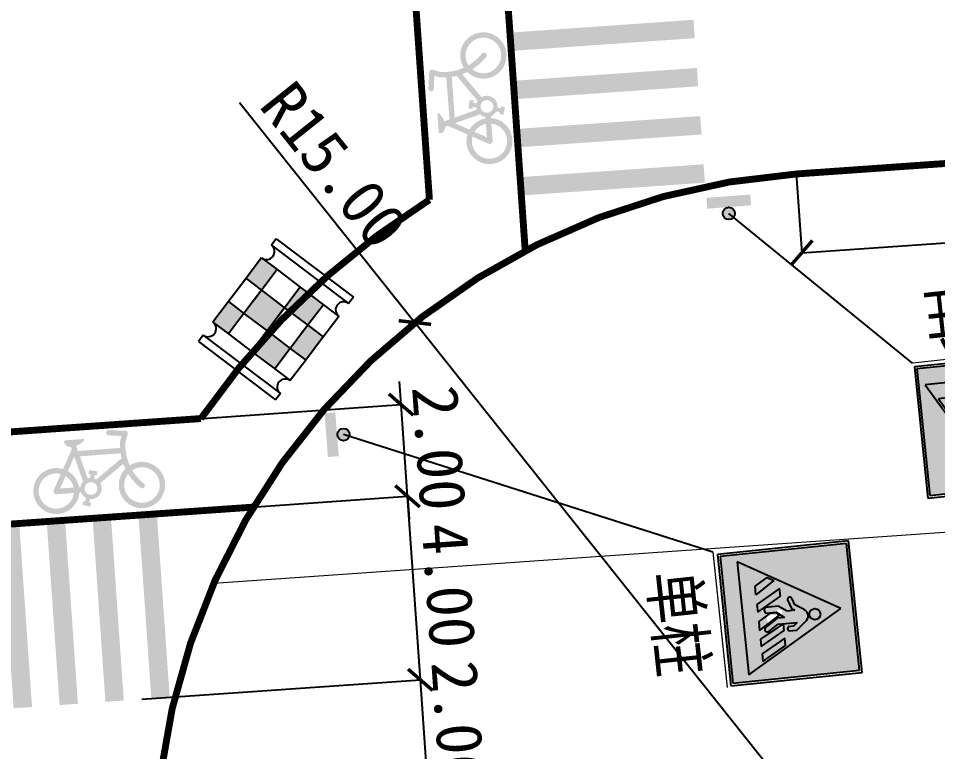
# Model space of a CAD drawing. Extents: x 561664 to 562035, y 4300329 to 4300600.
# Drawn here: x 561730.87 to 561750.86, y 4300411.08 to 4300427.02 of the extents above; entities that cross this region are included whole.
import ezdxf

# ---------------------------------------------------------------- set-up
doc = ezdxf.new("R2010")
doc.units = 0
doc.header["$LTSCALE"] = 10
doc.layers.get('0').update_dxf_attribs({"linetype": 'CONTINUOUS'})
doc.layers.get('Defpoints').update_dxf_attribs({"linetype": 'CONTINUOUS', "lineweight": 0})
for name, color, linetype in [('@-交通标志', 7, 'CONTINUOUS'), ('@-设计标注', 7, 'CONTINUOUS'), ('@-辅助设计', 4, 'CONTINUOUS'), ('@-道路标线', 7, 'CONTINUOUS')]:
    doc.layers.add(name, color=color, linetype=linetype)
doc.layers.add('@-红线', color=1, linetype='CONTINUOUS', lineweight=0)
doc.styles.add('--黑体', font='simhei.ttf')
doc.styles.add('黑体', font='simhei.ttf')
doc.dimstyles.new('标志标注', dxfattribs={"dimtxt": 1, "dimasz": 0.5, "dimexe": 0, "dimexo": 0, "dimgap": 0.25, "dimtad": 1, "dimzin": 0, "dimdsep": 46, "dimtxsty": '--黑体', "dimblk": 'ARCHTICK', "dimcen": 0.09, "dimadec": 0, "dimazin": 0, "dimtfac": 1, "dimtix": 1, "dimtmove": 1, "dimatfit": 0, "dimfxl": 1, "dimtolj": 1, "dimtzin": 0, "dimarcsym": 0})

# ---------------------------------------------------------------- blocks, each defined once
blk = doc.blocks.new('*U17')
at = {"layer": '@-辅助设计'}
h = blk.add_hatch(color=0, dxfattribs=at)
h.dxf.hatch_style = 1
h.paths.add_polyline_path([(0, 0), (-0.0008511232308840433, -3.999999909160382), (0.3991488675576206, -4.000085021637908), (0.3999999907885046, -8.51124775249866e-05)])
blk = doc.blocks.new('*U18')
at = {"layer": '@-道路标线', "color": 0, "linetype": 'ByBlock', "lineweight": -2, "transparency": 16777216, "rotation": 274.0121914370716}
for p in [(561744.8153584226, 4300437.464567862), (561744.8888255939, 4300436.417141218), (561744.9622927652, 4300435.369714573), (561745.0357599364, 4300434.322287929), (561745.1092271077, 4300433.274861285), (561745.182694279, 4300432.227434641), (561745.2561614503, 4300431.180007997), (561745.3296286216, 4300430.132581353), (561745.4030957929, 4300429.085154708), (561745.4765629641, 4300428.037728065), (561745.5500301354, 4300426.990301421), (561745.6234973067, 4300425.942874776), (561745.696964478, 4300424.895448132), (561745.7704316493, 4300423.848021489)]:
    blk.add_blockref('*U17', p, dxfattribs=at)
blk = doc.blocks.new('_ARCHTICK')
at = {"color": 0, "linetype": 'ByBlock', "const_width": 0.15}
blk.add_lwpolyline([(-0.5, -0.5), (0.5, 0.5)], dxfattribs=at)
blk = doc.blocks.new('*D41')
at = {"layer": '@-设计标注', "color": 0, "lineweight": -2, "transparency": 16777216}
for p, q in [((561739.612870843, 4300412.638891124), (561739.5779375043, 4300413.137669293)), ((561733.5567087452, 4300412.214730695), (561739.612870843, 4300412.638891124)), ((561739.7526041972, 4300410.643778461), (561739.612870843, 4300412.638891124)), ((561733.6964420995, 4300410.219618032), (561739.7526041972, 4300410.643778461)), ((561739.7526041972, 4300410.643778461), (561739.7875375359, 4300410.145000292))]:
    blk.add_line(p, q, dxfattribs=at)
at = {"layer": 'Defpoints', "color": 0, "transparency": 16777216}
for p in [(561739.612870843, 4300412.638891124), (561733.5567087452, 4300412.214730695), (561733.6964420995, 4300410.219618032)]:
    blk.add_point(p, dxfattribs=at)
at = {"layer": '@-设计标注', "color": 0, "lineweight": -2, "transparency": 16777216, "xscale": 0.5, "yscale": 0.5, "zscale": 0.5}
for p, rotation in [((561739.612870843, 4300412.638891124), 274.0063296543588), ((561739.7526041972, 4300410.643778461), 94.0063296543588)]:
    blk.add_blockref('_ARCHTICK', p, dxfattribs=dict(at, rotation=rotation))
at = {"layer": '@-设计标注', "color": 0, "transparency": 16777216, "insert": (561740.4365090235, 4300411.69412731), "char_height": 1, "attachment_point": 5, "rotation": 274.0063296543588, "style": '--黑体'}
blk.add_mtext('\\A1;2.00', dxfattribs=at)
blk = doc.blocks.new('*D42')
at = {"layer": '@-设计标注', "color": 0, "lineweight": -2, "transparency": 16777216}
for p, q in [((561733.2779032572, 4300416.205002334), (561739.3338917308, 4300416.628478302)), ((561739.6129176256, 4300412.6382221), (561739.3338917308, 4300416.628478302)), ((561733.556929152, 4300412.214746132), (561739.6129176256, 4300412.6382221))]:
    blk.add_line(p, q, dxfattribs=at)
at = {"layer": 'Defpoints', "color": 0, "transparency": 16777216}
for p in [(561739.3338917308, 4300416.628478302), (561733.2779032572, 4300416.205002334), (561733.556929152, 4300412.214746132)]:
    blk.add_point(p, dxfattribs=at)
at = {"layer": '@-设计标注', "color": 0, "lineweight": -2, "transparency": 16777216, "xscale": 0.5, "yscale": 0.5, "zscale": 0.5}
for p, rotation in [((561739.3338917308, 4300416.628478302), 93.99999999902747), ((561739.6129176256, 4300412.6382221), 273.9999999990275)]:
    blk.add_blockref('_ARCHTICK', p, dxfattribs=dict(at, rotation=rotation))
at = {"layer": '@-设计标注', "color": 0, "transparency": 16777216, "insert": (561740.2271820089, 4300414.686059446), "char_height": 1, "attachment_point": 5, "rotation": 273.99999999902747, "style": '--黑体'}
blk.add_mtext('\\A1;4.00', dxfattribs=at)
blk = doc.blocks.new('*D43')
at = {"layer": '@-设计标注', "color": 0, "lineweight": -2, "transparency": 16777216}
for p, q in [((561739.1943787833, 4300418.623606402), (561739.1595005465, 4300419.122388427)), ((561733.1383903099, 4300418.200130436), (561739.1943787833, 4300418.623606402)), ((561739.3338917308, 4300416.628478303), (561739.1943787833, 4300418.623606402)), ((561733.2779032572, 4300416.205002336), (561739.3338917308, 4300416.628478303)), ((561739.3338917308, 4300416.628478303), (561739.3687699677, 4300416.129696278))]:
    blk.add_line(p, q, dxfattribs=at)
at = {"layer": 'Defpoints', "color": 0, "transparency": 16777216}
for p in [(561739.1943787833, 4300418.623606402), (561733.1383903099, 4300418.200130436), (561733.2779032572, 4300416.205002336)]:
    blk.add_point(p, dxfattribs=at)
at = {"layer": '@-设计标注', "color": 0, "lineweight": -2, "transparency": 16777216, "xscale": 0.5, "yscale": 0.5, "zscale": 0.5}
for p, rotation in [((561739.1943787833, 4300418.623606402), 274.0000000006909), ((561739.3338917308, 4300416.628478303), 94.00000000069093)]:
    blk.add_blockref('_ARCHTICK', p, dxfattribs=dict(at, rotation=rotation))
at = {"layer": '@-设计标注', "color": 0, "transparency": 16777216, "insert": (561740.0179125876, 4300417.678751599), "char_height": 1, "attachment_point": 5, "rotation": 274.00000000069093, "style": '--黑体'}
blk.add_mtext('\\A1;2.00', dxfattribs=at)
blk = doc.blocks.new('*U58')
at = {"layer": '@-道路标线'}
h = blk.add_hatch(color=0, dxfattribs=at)
h.dxf.hatch_style = 1
h.paths.add_polyline_path([(0.2075270758436646, 4.001524900195428), (0.2075487485437145, 1.124473918262189e-06), (0.6075487462879621, -4.089871399085704e-05), (0.6079691350661772, 4.001482830938393)])
blk = doc.blocks.new('*U59')
at = {"layer": '@-道路标线', "color": 0, "linetype": 'ByBlock', "lineweight": -2, "transparency": 16777216, "rotation": 4.006019333095774}
for p in [(561732.5589052937, 4300412.144776128), (561733.55646201, 4300412.214637402), (561730.5637918611, 4300412.005053579), (561731.5613485774, 4300412.074914853), (561727.571121712, 4300411.795469755), (561728.5686784283, 4300411.86533103), (561729.5662351446, 4300411.935192304), (561724.578451563, 4300411.585885931), (561725.5760082793, 4300411.655747206), (561726.5735649957, 4300411.72560848), (561721.585781414, 4300411.376302107), (561722.5833381303, 4300411.446163381), (561723.5808948467, 4300411.516024657), (561719.5906679813, 4300411.236579558), (561720.5882246976, 4300411.306440832)]:
    blk.add_blockref('*U58', p, dxfattribs=at)
blk = doc.blocks.new('*D66')
at = {"layer": '@-设计标注', "color": 0, "lineweight": -2, "transparency": 16777216}
for p, q in [((561762.7489792552, 4300424.684417012), (561762.8687678161, 4300422.971360782)), ((561747.7855185013, 4300423.638069906), (561747.9053070622, 4300421.925013676)), ((561747.9053070622, 4300421.925013676), (561762.8687678161, 4300422.971360782))]:
    blk.add_line(p, q, dxfattribs=at)
at = {"layer": 'Defpoints', "color": 0, "transparency": 16777216}
for p in [(561762.7489792552, 4300424.684417012), (561747.7855185013, 4300423.638069906), (561762.8687678161, 4300422.971360782)]:
    blk.add_point(p, dxfattribs=at)
at = {"layer": '@-设计标注', "color": 0, "lineweight": -2, "transparency": 16777216, "xscale": 0.5, "yscale": 0.5, "zscale": 0.5}
for p, rotation in [((561762.8687678161, 4300422.971360782), 3.999999998907256), ((561747.9053070622, 4300421.925013676), 183.9999999989073)]:
    blk.add_blockref('_ARCHTICK', p, dxfattribs=dict(at, rotation=rotation))
at = {"layer": '@-设计标注', "color": 0, "transparency": 16777216, "insert": (561755.3343281936, 4300423.201964559), "char_height": 1, "attachment_point": 5, "rotation": 3.9999999989072554, "style": '--黑体'}
blk.add_mtext('\\A1;15.00', dxfattribs=at)
blk = doc.blocks.new('*D69')
at = {"layer": '@-设计标注', "color": 0, "lineweight": -2, "transparency": 16777216}
for p in [(561735.6835905313, 4300425.191751854), (561748.8410626531, 4300408.675255111)]:
    blk.add_line(p, (561739.4947933278, 4300420.40757158), dxfattribs=at)
at = {"layer": 'Defpoints', "color": 0, "transparency": 16777216}
for p in [(561739.4947933278, 4300420.40757158), (561748.8410626531, 4300408.675255111)]:
    blk.add_point(p, dxfattribs=at)
at = {"layer": '@-设计标注', "color": 0, "lineweight": -2, "transparency": 16777216, "xscale": 0.5, "yscale": 0.5, "zscale": 0.5, "rotation": 308.541741455581}
blk.add_blockref('_ARCHTICK', (561739.4947933278, 4300420.40757158), dxfattribs=at)
at = {"layer": '@-设计标注', "color": 0, "transparency": 16777216, "insert": (561737.7342987237, 4300423.830215245), "char_height": 1, "attachment_point": 5, "rotation": 308.54174145558096, "style": '--黑体'}
blk.add_mtext('\\A1;R15.00', dxfattribs=at)
blk = doc.blocks.new('352')
at = {"layer": '@-交通标志'}
h = blk.add_hatch(color=5, dxfattribs=at)
h.paths.add_polyline_path([(558682.1227080894, 4300761.261268895), (558682.1113411464, 4300758.494955127), (558684.8741803032, 4300758.483602461), (558684.8855472454, 4300761.249916228)])
h.paths.add_polyline_path([(558684.6173136815, 4300759.862577248), (558682.4746954234, 4300758.637247095), (558682.4848375134, 4300761.105474015)], flags=16)
at = {"layer": '@-交通标志', "true_color": 0xffffff}
h = blk.add_hatch(color=7, dxfattribs=at)
h.paths.add_polyline_path([(558684.6173136608, 4300759.862577276), (558682.4848374916, 4300761.105474042), (558682.4746954016, 4300758.637247122)])
h.paths.add_polyline_path([(558684.160679043, 4300759.783474484, -1), (558683.9201489312, 4300759.811542819, -1)], flags=16)
h.paths.add_polyline_path([(558683.4376015154, 4300759.587587516, 0.4543393022723173), (558683.4388757849, 4300759.496923308), (558683.6161606144, 4300759.496194833), (558683.8381035228, 4300759.675023866, 0.4997538459862806), (558683.8211553174, 4300759.922197307), (558683.6290415758, 4300760.046689293), (558683.5800906509, 4300760.198538166, 0.7099010046636433), (558683.4795219005, 4300760.170929546), (558683.5464113067, 4300759.976149981), (558683.6137328807, 4300759.928071338), (558683.4523484004, 4300759.928734476), (558683.269145855, 4300760.056672409), (558682.9921165406, 4300760.057528725, 0.6313025963963962), (558682.9916017904, 4300759.932256573), (558683.2109926178, 4300759.931355082), (558683.3751299896, 4300759.799095041), (558683.2186858372, 4300759.79973788), (558682.9376179443, 4300759.619292775, 0.8273582117400655), (558683.0064102062, 4300759.528351106), (558683.2241624974, 4300759.662732546), (558683.6382464367, 4300759.661031052), (558683.5523090439, 4300759.587203764)], flags=16)
h.paths.add_polyline_path([(558683.3366460605, 4300759.652982571), (558683.3360742071, 4300759.51381366), (558682.8072036961, 4300759.225907029), (558682.8078375596, 4300759.38016651), (558683.3232446944, 4300759.653037638)], flags=16)
h.paths.add_polyline_path([(558683.2738232627, 4300759.856128884), (558682.8086298875, 4300759.572990881), (558682.8094359924, 4300759.769168702), (558683.0696867665, 4300759.913977615), (558683.2120762228, 4300759.913392528)], flags=16)
h.paths.add_polyline_path([(558683.3375144182, 4300760.269048004), (558682.8085956809, 4300759.969404225), (558682.8092915502, 4300760.138754327), (558683.338203398, 4300760.436721382)], flags=16)
h.paths.add_polyline_path([(558683.33376289, 4300759.345254214), (558683.33312214, 4300759.189317983), (558682.8058854591, 4300758.891344044), (558682.8065951071, 4300759.064047621)], flags=16)
h.paths.add_polyline_path([(558683.2317366195, 4300760.618249143), (558682.810159665, 4300760.350022743), (558682.810931321, 4300760.537816917), (558683.0913737116, 4300760.704340747)], flags=16)
at = {"layer": '@-交通标志', "true_color": 0x000000}
h = blk.add_hatch(color=18, dxfattribs=at)
edge = h.paths.add_edge_path()
edge.add_arc((558684.0404139871, 4300759.797508653), 0.1210811357809534, -90.23543036008564, 269.7645696399144)
h.paths.add_polyline_path([(558683.0696867665, 4300759.913977615), (558682.8094359924, 4300759.769168702), (558682.8086298875, 4300759.572990881), (558683.2738232627, 4300759.856128884), (558683.2120762228, 4300759.913392528)])
h.paths.add_polyline_path([(558682.8092915502, 4300760.138754327), (558682.8085956809, 4300759.969404225), (558683.3375144182, 4300760.269048004), (558683.338203398, 4300760.436721382)])
h.paths.add_polyline_path([(558683.0913737116, 4300760.704340747), (558683.2317366195, 4300760.618249143), (558682.810159665, 4300760.350022743), (558682.810931321, 4300760.537816917)])
h.paths.add_polyline_path([(558682.8058854591, 4300758.891344044), (558683.33312214, 4300759.189317983), (558683.33376289, 4300759.345254214), (558682.8065951071, 4300759.064047621)])
h.paths.add_polyline_path([(558682.8072036961, 4300759.225907029), (558683.3360742071, 4300759.51381366), (558683.3366460605, 4300759.652982571), (558683.3232446944, 4300759.653037638), (558682.8078375596, 4300759.38016651)])
edge = h.paths.add_edge_path()
edge.add_line((558683.6161606144, 4300759.496194833), (558683.8298739359, 4300759.668392931))
edge.add_line((558683.4388757849, 4300759.496923308), (558683.6161606146, 4300759.496194835))
edge.add_line((558683.5523090439, 4300759.587203764), (558683.4376015136, 4300759.587587518))
edge.add_line((558683.6382464367, 4300759.661031052), (558683.5523090438, 4300759.587203763))
edge.add_line((558683.6137328807, 4300759.928071338), (558683.4523483994, 4300759.928734476))
edge.add_line((558683.5464113067, 4300759.976149981), (558683.6137328806, 4300759.928071338))
edge.add_line((558683.4795219005, 4300760.170929546), (558683.5464113067, 4300759.976149981))
edge.add_line((558683.6290415758, 4300760.046689293), (558683.5800906507, 4300760.198538166))
edge.add_line((558683.8210362925, 4300759.922274437), (558683.6290415763, 4300760.046689293))
edge.add_arc((558683.4778285123, 4300759.542811841), 0.0601919635284594, 131.9368995524257, 229.6735591186198)
edge.add_arc((558683.7368632958, 4300759.792249793), 0.1548919021556077, -53.09518480092535, 57.08251987619002)
edge.add_arc((558683.5346291309, 4300760.167165851), 0.05523560497511079, 34.60897662837891, 176.0928990945862)
edge.add_line((558683.3751299896, 4300759.799095041), (558683.2186858392, 4300759.799737879))
edge.add_line((558683.2109926178, 4300759.931355082), (558683.3751299886, 4300759.799095041))
edge.add_line((558682.9916017904, 4300759.932256573), (558683.2109926168, 4300759.931355083))
edge.add_line((558683.269145855, 4300760.056672409), (558682.9921165404, 4300760.057528727))
edge.add_line((558683.4523484004, 4300759.928734476), (558683.2691458565, 4300760.056672406))
edge.add_arc((558683.0216966073, 4300759.994770045), 0.06938034463297908, 115.2359214083729, 244.2932178714558)
edge.add_line((558683.0064102062, 4300759.528351106), (558683.2241624974, 4300759.662732546))
edge.add_line((558683.2186858372, 4300759.79973788), (558682.9376179434, 4300759.619292774))
edge.add_arc((558682.980683273, 4300759.580379701), 0.05804179345693839, 137.8995886104355, 296.3113261429734)
h = blk.add_hatch(color=18, dxfattribs=at)
edge = h.paths.add_edge_path()
edge.add_line((558683.6161606144, 4300759.496194833), (558683.8298739359, 4300759.668392931))
edge.add_arc((558683.7368632958, 4300759.792249793), 0.1548919021556077, -53.09518480092535, 57.08251987619002)
edge.add_line((558683.8210362925, 4300759.922274437), (558683.6290415763, 4300760.046689293))
edge.add_line((558683.6290415758, 4300760.046689293), (558683.5800906507, 4300760.198538166))
edge.add_arc((558683.5346291309, 4300760.167165851), 0.05523560497511079, 34.60897662837891, 176.0928990945862)
edge.add_line((558683.4795219005, 4300760.170929546), (558683.5464113067, 4300759.976149981))
edge.add_line((558683.5464113067, 4300759.976149981), (558683.6137328806, 4300759.928071338))
edge.add_line((558683.6137328807, 4300759.928071338), (558683.4523483994, 4300759.928734476))
edge.add_line((558683.4523484004, 4300759.928734476), (558683.2691458565, 4300760.056672406))
edge.add_line((558683.269145855, 4300760.056672409), (558682.9921165404, 4300760.057528727))
edge.add_arc((558683.0216966073, 4300759.994770045), 0.06938034463297908, 115.2359214083729, 244.2932178714558)
edge.add_line((558682.9916017904, 4300759.932256573), (558683.2109926168, 4300759.931355083))
edge.add_line((558683.2109926178, 4300759.931355082), (558683.3751299886, 4300759.799095041))
edge.add_line((558683.3751299896, 4300759.799095041), (558683.2186858392, 4300759.799737879))
edge.add_line((558683.2186858372, 4300759.79973788), (558682.9376179434, 4300759.619292774))
edge.add_arc((558682.980683273, 4300759.580379701), 0.05804179345693839, 137.8995886104355, 296.3113261429734)
edge.add_line((558683.0064102062, 4300759.528351106), (558683.2241624974, 4300759.662732546))
edge.add_line((558683.2241624974, 4300759.662732546), (558683.6382464363, 4300759.661031051))
edge.add_line((558683.6382464367, 4300759.661031052), (558683.5523090438, 4300759.587203763))
edge.add_line((558683.5523090439, 4300759.587203764), (558683.4376015136, 4300759.587587518))
edge.add_arc((558683.4778285123, 4300759.542811841), 0.0601919635284594, 131.9368995524257, 229.6735591186198)
edge.add_line((558683.4388757849, 4300759.496923308), (558683.6161606146, 4300759.496194835))
edge = h.paths.add_edge_path()
edge.add_line((558683.3366460605, 4300759.652982571), (558683.3232446936, 4300759.653037638))
edge.add_line((558683.3360742071, 4300759.51381366), (558683.3366460601, 4300759.65298257))
edge.add_line((558683.2120762228, 4300759.913392528), (558683.0696867685, 4300759.913977615))
edge.add_line((558683.2738232627, 4300759.856128884), (558683.2120762216, 4300759.913392527))
edge.add_line((558683.3375144182, 4300760.269048004), (558683.3382033982, 4300760.436721382))
at = {"layer": '@-交通标志', "color": 5}
for p, q in [((558682.0705000162, 4300761.313907793), (558682.0587022493, 4300758.442747052)), ((558684.9381861445, 4300761.302124304), (558682.0705000162, 4300761.313907793)), ((558682.1227080706, 4300761.261268922), (558682.1113411257, 4300758.494955154)), ((558682.1227080706, 4300761.261268922), (558682.1113411257, 4300758.494955154)), ((558684.8855472264, 4300761.249916255), (558682.1227080706, 4300761.261268922)), ((558684.8855472264, 4300761.249916255), (558682.1227080706, 4300761.261268922)), ((558684.8741802815, 4300758.483602487), (558684.8855472264, 4300761.249916255)), ((558684.8741802815, 4300758.483602487), (558684.8855472264, 4300761.249916255)), ((558684.9263883783, 4300758.430963563), (558684.9381861445, 4300761.302124304)), ((558682.0587022493, 4300758.442747052), (558684.9263883783, 4300758.430963563)), ((558682.1113411257, 4300758.494955154), (558684.8741802815, 4300758.483602487)), ((558682.1113411257, 4300758.494955154), (558684.8741802815, 4300758.483602487))]:
    blk.add_line(p, q, dxfattribs=at)
at = {"layer": '@-交通标志'}
for p, q in [((558682.4848374916, 4300761.105474042), (558682.4746954016, 4300758.637247122)), ((558682.4848374916, 4300761.105474042), (558682.4746954016, 4300758.637247122)), ((558684.6173136608, 4300759.862577276), (558682.4848374916, 4300761.105474042)), ((558684.6173136608, 4300759.862577276), (558682.4848374916, 4300761.105474042)), ((558683.2317366195, 4300760.618249143), (558682.810159665, 4300760.350022743)), ((558682.810159665, 4300760.350022743), (558682.810931321, 4300760.537816917)), ((558682.810931321, 4300760.537816917), (558683.0913737116, 4300760.704340747)), ((558683.0913737116, 4300760.704340747), (558683.2317366195, 4300760.618249143)), ((558683.338203398, 4300760.436721382), (558682.8092915502, 4300760.138754327)), ((558683.3375144182, 4300760.269048004), (558683.338203398, 4300760.436721382)), ((558682.8085956809, 4300759.969404225), (558683.3375144182, 4300760.269048004)), ((558682.8092915502, 4300760.138754327), (558682.8085956809, 4300759.969404225)), ((558683.4795219005, 4300760.170929546), (558683.5464113067, 4300759.976149981)), ((558683.6290415758, 4300760.046689293), (558683.5800906509, 4300760.198538166)), ((558682.9916017904, 4300759.932256573), (558683.2109926178, 4300759.931355082)), ((558683.269145855, 4300760.056672409), (558682.9921165406, 4300760.057528725)), ((558683.2109926178, 4300759.931355082), (558683.3751299896, 4300759.799095041)), ((558683.4523484004, 4300759.928734476), (558683.269145855, 4300760.056672409)), ((558683.6137328807, 4300759.928071338), (558683.4523484004, 4300759.928734476)), ((558683.5464113067, 4300759.976149981), (558683.6137328807, 4300759.928071338)), ((558683.8210362925, 4300759.922274437), (558683.6290415758, 4300760.046689293)), ((558682.4746954016, 4300758.637247122), (558684.6173136608, 4300759.862577276)), ((558682.4746954016, 4300758.637247122), (558684.6173136608, 4300759.862577276)), ((558682.8086298875, 4300759.572990881), (558683.2738232627, 4300759.856128884)), ((558682.8094359924, 4300759.769168702), (558682.8086298875, 4300759.572990881)), ((558683.0696867665, 4300759.913977615), (558682.8094359924, 4300759.769168702)), ((558683.2186858372, 4300759.79973788), (558682.9376179443, 4300759.619292775)), ((558683.2120762228, 4300759.913392528), (558683.0696867665, 4300759.913977615)), ((558683.2738232627, 4300759.856128884), (558683.2120762228, 4300759.913392528)), ((558683.3751299896, 4300759.799095041), (558683.2186858372, 4300759.79973788)), ((558683.3232446944, 4300759.653037638), (558682.8078375596, 4300759.38016651)), ((558683.0064102062, 4300759.528351106), (558683.2241624974, 4300759.662732546)), ((558683.2241624974, 4300759.662732546), (558683.6382464367, 4300759.661031052)), ((558683.3366460605, 4300759.652982571), (558683.3232446944, 4300759.653037638)), ((558683.3360742071, 4300759.51381366), (558683.3366460605, 4300759.652982571)), ((558683.5523090439, 4300759.587203764), (558683.4376015154, 4300759.587587516)), ((558683.6382464367, 4300759.661031052), (558683.5523090439, 4300759.587203764)), ((558683.6161606144, 4300759.496194833), (558683.8298739364, 4300759.668392931)), ((558683.33376289, 4300759.345254214), (558682.8065951071, 4300759.064047621)), ((558682.8072036961, 4300759.225907029), (558683.3360742071, 4300759.51381366)), ((558682.8078375596, 4300759.38016651), (558682.8072036961, 4300759.225907029)), ((558683.33312214, 4300759.189317983), (558683.33376289, 4300759.345254214)), ((558683.4388757849, 4300759.496923308), (558683.6161606144, 4300759.496194833)), ((558682.8058854591, 4300758.891344044), (558683.33312214, 4300759.189317983)), ((558682.8065951071, 4300759.064047621), (558682.8058854591, 4300758.891344044))]:
    blk.add_line(p, q, dxfattribs=at)
blk.add_circle((558684.0404139871, 4300759.797508653), 0.1210811357809534, dxfattribs=at)
for centre, radius, start, end in [((558683.5346291309, 4300760.167165851), 0.05523560497511079, 34.6089766439338, 176.0928990671525), ((558683.0216966073, 4300759.994770045), 0.06938034463297908, 115.2359214221162, 244.2932178973218), ((558683.7368632958, 4300759.792249793), 0.1548919021556077, 306.9048152131789, 57.08251984691726), ((558682.980683273, 4300759.580379701), 0.05804179345693839, 137.8995886114394, 296.3113261619566), ((558683.4778285123, 4300759.542811841), 0.0601919635284594, 131.9368995313305, 229.6735591065119)]:
    blk.add_arc(centre, radius, start, end, dxfattribs=at)
blk = doc.blocks.new('353')
at = {"layer": '@-交通标志', "linetype": 'Continuous', "lineweight": 0}
blk.add_line((558681.9744230728, 4300761.371477164, 418.9175582280978), (558681.9751793318, 4300758.413871169, 0.004897114631639), dxfattribs=at)
at = {"layer": '@-设计标注'}
blk.add_blockref('352', (0, 0), dxfattribs=at)
at = {"layer": '@-交通标志', "color": 7, "lineweight": -3, "style": '黑体', "width": 0.8}
blk.add_text('单柱', height=1.049999999999996, rotation=270.0559088691591, dxfattribs=at).set_placement((558680.551244588, 4300761.062775975))
blk = doc.blocks.new('A$C61B13433')
at = {"layer": '@-交通标志', "linetype": 'ByBlock', "lineweight": -3}
for points in [[(0.1324567483885739, 0, 1), (-0.1324567483885739, 0, 1)], [(0.5444273818575311, -0.2349370551073662), (0.4803246297815349, -0.007809696993717807), (-0.4397338052804116, -0.2674802106848801), (-0.3756310532044154, -0.4946075687985285)]]:
    blk.add_hatch(color=14, dxfattribs=at).paths.add_polyline_path(points)
at = {"layer": '@-交通标志', "color": 14}
blk.add_circle((0, 0), 0.1324567483885739, dxfattribs=at)
blk = doc.blocks.new('A$C24D3614C')
at = {"layer": '@-交通标志', "lineweight": 15}
h = blk.add_hatch(color=1, dxfattribs=at)
edge = h.paths.add_edge_path()
edge.add_line((2.278732028324157, 2.151966893750796), (1.71781161101535, 2.140023854266474))
edge.add_line((1.717811603564769, 2.140023854266474), (1.726768885273486, 1.719333540353546))
edge.add_line((1.726768885273486, 1.719333540353546), (2.287689302582294, 1.731276579837868))
edge.add_line((2.287689302582294, 1.731276579837868), (2.278732020873576, 2.151966893750796))
edge = h.paths.add_edge_path()
edge.add_line((0.5348129910416901, 1.693954581565777), (1.095733408350497, 1.705897621050099))
edge.add_line((1.095733415801078, 1.705897621050099), (1.086776134092361, 2.126587934963027))
edge.add_line((1.086776134092361, 2.126587934963027), (0.5258557167835534, 2.114644895478705))
edge.add_line((0.5258557167835534, 2.114644895944366), (0.5348129984922707, 1.693954582031438))
edge = h.paths.add_edge_path()
edge.add_line((1.095733415801078, 1.705897621050099), (1.109169338364154, 1.074862149715045))
edge.add_line((1.109169330913574, 1.074862149715045), (1.740204800385982, 1.088298069018492))
edge.add_line((1.740204807836562, 1.088298069018492), (1.726768885273486, 1.719333540353546))
edge.add_line((1.726768885273486, 1.719333540353546), (1.481366198975593, 1.714108460753778))
edge.add_line((1.481366198975593, 1.714108460753778), (1.095733408350497, 1.705897621050099))
edge = h.paths.add_edge_path()
edge.add_line((2.30112522514537, 1.100241108502814), (1.740204807836562, 1.088298069018492))
edge.add_line((1.740204807836562, 1.088298069018492), (1.753640730399638, 0.4572625976834388))
edge.add_line((1.753640722949058, 0.4572625976834388), (2.314561140257865, 0.4692056371677609))
edge.add_line((2.314561147708446, 0.4692056371677609), (2.30112522514537, 1.100241108502814))
edge = h.paths.add_edge_path()
edge.add_line((0.5482489136047661, 1.062919110230723), (0.5616848361678421, 0.4318836388956697))
edge.add_line((0.5616848287172616, 0.431883639361331), (1.122605246026069, 0.4438266788456531))
edge.add_line((1.12260525347665, 0.4438266783799918), (1.109169330913574, 1.074862149715045))
edge.add_line((1.109169330913574, 1.074862149715045), (0.5482489136047661, 1.062919110230723))
edge = h.paths.add_edge_path()
edge.add_line((1.12260525347665, 0.4438266783799918), (1.131562535185367, 0.02313636446706369))
edge.add_line((1.131562527734786, 0.02313636446706369), (1.762597997207195, 0.03657228377051069))
edge.add_line((1.762598004657775, 0.03657228377051069), (1.753640722949058, 0.4572625976834388))
edge.add_line((1.753640722949058, 0.4572625976834388), (1.508238036651164, 0.4520375180836709))
edge.add_line((1.508238036651164, 0.4520375180836709), (1.122605246026069, 0.4438266783799918))
at = {"layer": '@-交通标志', "lineweight": 25}
for p, q in [((0.1752804485149682, 2.107180495917419), (-7.178168743848801e-06, 2.103448296136776)), ((-7.178168743848801e-06, 2.103448296136776), (0.04477921547368169, -3.274359187344089e-06)), ((0.1752804485149682, 2.107180495917419), (0.2200668496079743, 0.003728925421455642)), ((1.086776134092361, 2.126587934963027), (0.5258557167835534, 2.114644895944366)), ((0.5258557167835534, 2.114644895944366), (0.5348129910416901, 1.693954581565777)), ((1.717811603564769, 2.140023854266474), (1.086776134092361, 2.126587934963027)), ((1.086776134092361, 2.126587934963027), (1.095733415801078, 1.705897621050099)), ((2.278732028324157, 2.151966893750796), (1.472408924717456, 2.134798774666706)), ((1.717811603564769, 2.140023854266474), (1.726768885273486, 1.719333540353546)), ((2.278732028324157, 2.151966893750796), (2.287689302582294, 1.731276579837868)), ((2.804594923276454, 2.163163493092725), (2.629307289142162, 2.159431293312082)), ((2.629307289142162, 2.159431293312082), (2.674093682784587, 0.05597972235045745)), ((2.804594923276454, 2.163163493092725), (2.84938131691888, 0.05971192259676172)), ((1.095733415801078, 1.705897621050099), (0.5348129910416901, 1.693954581565777)), ((0.5348129910416901, 1.693954581565777), (0.5482489136047661, 1.062919110230723)), ((1.726768885273486, 1.719333540353546), (1.095733415801078, 1.705897621050099)), ((1.095733415801078, 1.705897621050099), (1.109169330913574, 1.074862149715045)), ((2.287689302582294, 1.731276579837868), (1.481366198975593, 1.714108460753778)), ((1.726768885273486, 1.719333540353546), (1.740204807836562, 1.088298069018492)), ((2.287689302582294, 1.731276579837868), (2.30112522514537, 1.100241108502814)), ((1.109169330913574, 1.074862149715045), (0.5482489136047661, 1.062919110230723)), ((0.5482489136047661, 1.062919110230723), (0.5616848287172616, 0.431883639361331)), ((1.740204807836562, 1.088298069018492), (1.109169330913574, 1.074862149715045)), ((1.109169330913574, 1.074862149715045), (1.12260525347665, 0.4438266783799918)), ((2.30112522514537, 1.100241108502814), (1.494802121538669, 1.083072989418724)), ((1.740204807836562, 1.088298069018492), (1.753640722949058, 0.4572625976834388)), ((2.30112522514537, 1.100241108502814), (2.314561147708446, 0.4692056371677609)), ((1.12260525347665, 0.4438266783799918), (0.5616848287172616, 0.431883639361331)), ((0.5616848287172616, 0.431883639361331), (0.5706421104259789, 0.01119332498274161)), ((1.753640722949058, 0.4572625976834388), (1.12260525347665, 0.4438266783799918)), ((1.12260525347665, 0.4438266783799918), (1.131562527734786, 0.02313636446706369)), ((2.314561147708446, 0.4692056371677609), (1.508238036651164, 0.4520375180836709)), ((1.753640722949058, 0.4572625976834388), (1.762598004657775, 0.03657228377051069)), ((2.314561147708446, 0.4692056371677609), (2.323518421966583, 0.04851532325483277)), ((0.2200668496079743, 0.003728925421455642), (0.04477921547368169, -3.274359187344089e-06)), ((1.131562527734786, 0.02313636446706369), (0.5706421104259789, 0.01119332498274161)), ((1.762598004657775, 0.03657228377051069), (1.131562527734786, 0.02313636446706369)), ((2.323518421966583, 0.04851532325483277), (1.517195318359882, 0.03134720417074277)), ((2.84938131691888, 0.05971192259676172), (2.674093682784587, 0.05597972235045745))]:
    blk.add_line(p, q, dxfattribs=at)
for centre, major_axis, ratio, start_param, end_param in [((0.3505680826492608, 2.110912696163723), (-0.1419911881413196, 0.1028503061123485), 0.9999999976595978, 0.6481659810413168, 3.78975863463111), ((2.454019655007869, 2.155699093531439), (-0.1028503061459118, -0.1419911881876559), 0.999999997006934, -0.9226303483204992, 2.218962305269294), ((2.498806056100875, 0.05224752303547575), (-0.1419911882802348, 0.1028503062129707), 0.9999999959073038, 3.789758633994535, 6.931351287584328), ((0.3953544837422669, 0.007461125202098629), (-0.1028503061459118, -0.1419911881876559), 0.999999997006934, 2.218962305269294, 5.360554958859087)]:
    blk.add_ellipse(centre, major_axis=major_axis, ratio=ratio, start_param=start_param, end_param=end_param, dxfattribs=at)

msp = doc.modelspace()

# ---------------------------------------------------------------- hatches: boundary and pattern name
at = {"layer": '@-道路标线'}
h = msp.add_hatch(color=7, dxfattribs=at)
edge = h.paths.add_edge_path()
edge.add_line((561740.2083570709, 4300424.686864712), (561740.1533357486, 4300424.667366968))
edge.add_ellipse((561739.6981599111, 4300424.631365224), major_axis=(-0.4350363202982141, 0.1386475748880098), ratio=0.9999805706952836, start_angle=200.1195756284293, end_angle=202.1999952957983, ccw=False)
edge.add_ellipse((561740.004277062, 4300424.659731629), major_axis=(0.04564844524869203, 0.1432317273804896), ratio=0.9999999506772708, start_angle=219.8589830386828, end_angle=284.2785924977287, ccw=False)
edge.add_ellipse((561740.0544630674, 4300424.562851884), major_axis=(0.0130059809627506, 0.0408090376227195), ratio=0.9999998303205472, start_angle=113.18325781182659, end_angle=206.501347011118, ccw=False)
edge.add_line((561740.0118292387, 4300424.558742208), (561739.9822678523, 4300424.954043727))
edge.add_ellipse((561740.0019955005, 4300424.917352235), major_axis=(0.0126498640157234, 0.0396916447916103), ratio=0.9999998508462595, start_angle=310.81329457208363, end_angle=405.9425271505703, ccw=False)
edge.add_ellipse((561739.6981599111, 4300424.631365224), major_axis=(0.1386480402174641, 0.4350377803685659), ratio=0.999999995276094, start_angle=307.0992444217952, end_angle=329.14455822133897, ccw=False)
edge.add_line((561740.1287746852, 4300424.783194371), (561740.2458740486, 4300424.824690523))
edge.add_line((561740.2458740486, 4300424.824690524), (561740.1775467306, 4300425.738378738))
edge.add_ellipse((561740.120009228, 4300426.915723082), major_axis=(-1.123091619349273, 0.3579331704835219), ratio=0.9999997747193812, start_angle=102.93400800517048, end_angle=110.4751074252666, ccw=False)
edge.add_line((561740.022537514, 4300425.74101055), (561739.9176244488, 4300425.771462792))
edge.add_line((561739.9176244488, 4300425.771462793), (561739.9049065862, 4300425.49109997))
edge.add_ellipse((561739.8462774105, 4300425.493759515), major_axis=(-0.05591827318689221, 0.017821346419934), ratio=0.9999999969862579, start_angle=15.0799806736444, end_angle=195.0799806736443, ccw=False)
edge.add_line((561739.7876482339, 4300425.49641906), (561739.8034706138, 4300425.845220426))
edge.add_ellipse((561739.8623742632, 4300425.848611625), major_axis=(-0.0562152775390712, 0.0179160027307739), ratio=0.9999999565071804, start_angle=-94.40099306387123, end_angle=20.972252427922285, ccw=False)
edge.add_line((561739.884551193, 4300425.903286336), (561740.0436643524, 4300425.857101891))
edge.add_ellipse((561740.120009228, 4300426.915723082), major_axis=(0.3222903899745043, 1.011254797894843), ratio=0.9999999809832021, start_angle=193.5523853715453, end_angle=221.8935450160579)
edge.add_ellipse((561740.9827765686, 4300426.215170657), major_axis=(0.1530960434528058, 0.4803714702526962), ratio=0.9999999808311439, start_angle=-98.18991527179861, end_angle=139.7104712913849, ccw=False)
edge.add_ellipse((561740.9827765686, 4300426.215170657), major_axis=(0.1530960430050968, 0.4803714688479159), ratio=0.9999999833191034, start_angle=153.487581228541, end_angle=261.8100847081013, ccw=False)
edge.add_ellipse((561740.120009228, 4300426.915723082), major_axis=(0.3579331060886822, 1.123091417296737), ratio=0.9999999987140331, start_angle=217.7231741279261, end_angle=223.3859971820988, ccw=False)
edge.add_line((561740.5240527889, 4300425.808384353), (561740.9435482383, 4300425.307243243))
edge.add_ellipse((561741.0591628723, 4300425.107023956), major_axis=(0.07020572161144123, 0.2202854165923347), ratio=0.9999999485642296, start_angle=280.9424230675123, end_angle=407.6811191826454, ccw=False)
edge.add_line((561741.2887697652, 4300425.079909807), (561741.3601405857, 4300425.065671459))
edge.add_line((561741.3601405857, 4300425.065671461), (561741.3702899612, 4300425.10868731))
edge.add_line((561741.3702899603, 4300425.10868731), (561741.4536891369, 4300425.089009689))
edge.add_line((561741.4536891369, 4300425.089009688), (561741.4143857987, 4300424.922431289))
edge.add_line((561741.4143857987, 4300424.922431289), (561741.3309866231, 4300424.94210891))
edge.add_line((561741.3309866231, 4300424.94210891), (561741.340451049, 4300424.98222177))
edge.add_line((561741.3404510509, 4300424.98222177), (561741.2628832491, 4300424.997696407))
edge.add_ellipse((561741.0591628723, 4300425.107023956), major_axis=(-0.2202854078190188, 0.07020571881535527), ratio=0.9999998710940378, start_angle=156.077858777343, end_angle=169.4568067655877, ccw=False)
edge.add_line((561741.2320571238, 4300424.953524503), (561741.210016101, 4300424.931816053))
edge.add_ellipse((561741.0591628723, 4300425.107023956), major_axis=(0.07020572089230319, 0.220285414335886), ratio=0.99999997824153, start_angle=219.2364363992578, end_angle=238.4055656186149, ccw=False)
edge.add_line((561741.1441209301, 4300424.891996901), (561741.147084026, 4300424.852373708))
edge.add_ellipse((561741.1147720705, 4300424.352705719), major_axis=(-0.4770691074611237, 0.1520435690475931), ratio=0.999999957172602, start_angle=251.5529690226818, end_angle=283.97727336007733, ccw=False)
edge.add_line((561741.4099610507, 4300424.757150556), (561741.499970252, 4300424.672603376))
edge.add_ellipse((561741.1147720705, 4300424.352705719), major_axis=(0.1520435625003856, 0.4770690869178661), ratio=0.9999999765459381, start_angle=90.72597712170881, end_angle=327.3860601384187, ccw=False)
edge.add_line((561740.635814845, 4300424.49869244), (561740.2083570672, 4300424.686864713))
edge = h.paths.add_edge_path(flags=16)
edge.add_line((561740.3605420053, 4300424.865325069), (561740.8394535783, 4300425.035035541))
edge.add_ellipse((561741.0591628723, 4300425.107023956), major_axis=(0.07020581940243094, 0.22028572343241), ratio=0.9999989921065656, start_angle=113.33312174311399, end_angle=125.81877227170509, ccw=False)
edge.add_line((561740.8290861206, 4300425.084238151), (561740.7512627406, 4300425.099763776))
edge.add_line((561740.7512627387, 4300425.099763776), (561740.7434733849, 4300425.052380659))
edge.add_line((561740.7434733849, 4300425.05238066), (561740.6589191261, 4300425.066280611))
edge.add_line((561740.6589191261, 4300425.06628061), (561740.6888783037, 4300425.248524155))
edge.add_line((561740.6888783037, 4300425.248524154), (561740.7734325653, 4300425.234624203))
edge.add_line((561740.7734325662, 4300425.234624204), (561740.7651707208, 4300425.184366877))
edge.add_line((561740.7651707208, 4300425.184366877), (561740.8367285611, 4300425.170091218))
edge.add_ellipse((561741.0591628723, 4300425.107023956), major_axis=(-0.2202854076094694, 0.07020571874857104), ratio=0.9999996316774112, start_angle=-12.801403836924408, end_angle=1.8475263374838278, ccw=False)
edge.add_line((561740.8599085336, 4300425.224293786), (561740.4020857256, 4300425.771221831))
edge.add_ellipse((561740.120009228, 4300426.915723082), major_axis=(0.3579330793359304, 1.123091333354275), ratio=0.9999999651228509, start_angle=206.1845881327514, end_angle=211.5225778991242, ccw=False)
edge.add_line((561740.2943885861, 4300425.74994347), (561740.3605420053, 4300424.865325067))
edge = h.paths.add_edge_path(flags=16)
edge.add_line((561740.364184081, 4300424.742084669), (561740.6809102449, 4300424.602657842))
edge.add_ellipse((561741.1147720705, 4300424.352705719), major_axis=(0.1520435634678737, 0.4770690899535671), ratio=0.9999999682488206, start_angle=387.44292668244736, end_angle=437.7305866839091, ccw=False)
edge.add_line((561741.0298418732, 4300424.846161922), (561741.0274605503, 4300424.878005465))
edge.add_ellipse((561741.0591628723, 4300425.107023956), major_axis=(-0.2202854380403085, 0.0702057284469843), ratio=0.9999998818253548, start_angle=66.12125378608778, end_angle=99.79606636223912, ccw=False)
edge.add_line((561740.9057943908, 4300424.934013506), (561740.364184081, 4300424.742084669))
edge = h.paths.add_edge_path(flags=16)
edge.add_line((561741.1504671493, 4300425.000978958), (561741.1638075322, 4300425.014118048))
edge.add_ellipse((561741.0591628723, 4300425.107023956), major_axis=(-0.097027758474286, 0.1008346530441051), ratio=0.9999982862807512, start_angle=184.5028513073123, end_angle=536.8305418411982)
edge = h.paths.add_edge_path(flags=16)
edge.add_ellipse((561740.9827765686, 4300426.215170657), major_axis=(0.1174533501030803, 0.3685349222791252), ratio=0.9999999827594351, start_angle=158.9141864051265, end_angle=261.729474163011)
edge.add_ellipse((561740.9827765686, 4300426.215170657), major_axis=(0.1174533514302154, 0.3685349264432949), ratio=0.9999999726421697, start_angle=261.7294742455286, end_angle=501.1211886144014)
edge.add_ellipse((561740.120009228, 4300426.915723082), major_axis=(0.3222903915865712, 1.011254802953047), ratio=0.9999999693913519, start_angle=228.2603932092995, end_angle=249.2839976678984)
edge.add_ellipse((561740.9976026121, 4300426.219760178), major_axis=(0.01782185564701601, 0.05591987099540863), ratio=0.9999984609880854, start_angle=249.7117148502653, end_angle=428.8563375229205, ccw=False)
edge.add_ellipse((561740.120009228, 4300426.915723082), major_axis=(0.3579330860622086, 1.123091354459406), ratio=0.9999999672635289, start_angle=229.4454243372494, end_angle=249.28399770017649, ccw=False)
edge = h.paths.add_edge_path(flags=16)
edge.add_line((561740.7891651051, 4300424.555002699), (561741.0605492484, 4300424.435535998))
edge.add_line((561741.0605492484, 4300424.435535999), (561741.0386480357, 4300424.728403875))
edge.add_ellipse((561741.1147720705, 4300424.352705719), major_axis=(0.1164008690040295, 0.3652325384842102), ratio=0.9999999719880538, start_angle=29.13147224983823, end_angle=75.82490958884358)
edge = h.paths.add_edge_path(flags=16)
edge.add_ellipse((561741.1147720705, 4300424.352705719), major_axis=(0.1164008708551265, 0.365232544292421), ratio=0.9999999542659418, start_angle=92.82568757028405, end_angle=327.3860593604895)
edge.add_line((561741.4096704753, 4300424.59761162), (561741.3407616004, 4300424.662338889))
edge.add_ellipse((561741.1147720705, 4300424.352705719), major_axis=(0.1164008703513934, 0.3652325427118512), ratio=0.9999999059556514, start_angle=341.5529669549778, end_angle=371.5106501264239)
edge.add_line((561741.1559496684, 4300424.733820372), (561741.1832937071, 4300424.368169748))
edge.add_ellipse((561741.1185017595, 4300424.357730001), major_axis=(-0.0625288239861474, 0.0199281517468144), ratio=0.9999999181052606, start_angle=79.8263932664151, end_angle=206.8305000872452, ccw=False)
edge.add_line((561741.0878423875, 4300424.299704255), (561740.7442453386, 4300424.450959983))
h = msp.add_hatch(color=7, dxfattribs=at)
edge = h.paths.add_edge_path()
edge.add_line((561732.0320708489, 4300417.649515487), (561732.0125731054, 4300417.70453681))
edge.add_ellipse((561731.9765713603, 4300418.159712647), major_axis=(0.1386475748880098, 0.4350363202982141), ratio=0.9999805706952836, start_angle=200.1195756284293, end_angle=202.1999952957983, ccw=False)
edge.add_ellipse((561732.0049377654, 4300417.853595496), major_axis=(0.1432317273804896, -0.04564844524869202), ratio=0.9999999506772708, start_angle=219.8589830386828, end_angle=284.2785924977287, ccw=False)
edge.add_ellipse((561731.9080580208, 4300417.803409491), major_axis=(0.0408090376227195, -0.0130059809627506), ratio=0.9999998303205472, start_angle=113.18325781182659, end_angle=206.501347011118, ccw=False)
edge.add_line((561731.9039483448, 4300417.846043319), (561732.2992498636, 4300417.875604706))
edge.add_ellipse((561732.262558371, 4300417.855877058), major_axis=(0.0396916447916103, -0.0126498640157234), ratio=0.9999998508462595, start_angle=310.81329457208363, end_angle=405.9425271505703, ccw=False)
edge.add_ellipse((561731.9765713603, 4300418.159712647), major_axis=(0.4350377803685659, -0.138648040217464), ratio=0.999999995276094, start_angle=307.0992444217952, end_angle=329.14455822133897, ccw=False)
edge.add_line((561732.128400507, 4300417.729097873), (561732.1698966593, 4300417.61199851))
edge.add_line((561732.1698966599, 4300417.61199851), (561733.0835848746, 4300417.680325828))
edge.add_ellipse((561734.2609292179, 4300417.73786333), major_axis=(0.3579331704835218, 1.123091619349273), ratio=0.9999997747193812, start_angle=102.93400800517048, end_angle=110.4751074252666, ccw=False)
edge.add_line((561733.0862166869, 4300417.835335044), (561733.1166689276, 4300417.940248109))
edge.add_line((561733.1166689285, 4300417.940248109), (561732.8363061063, 4300417.952965972))
edge.add_ellipse((561732.8389656509, 4300418.011595148), major_axis=(0.017821346419934, 0.05591827318689221), ratio=0.9999999969862579, start_angle=15.0799806736444, end_angle=195.0799806736443, ccw=False)
edge.add_line((561732.8416251964, 4300418.070224324), (561733.1904265629, 4300418.054401944))
edge.add_ellipse((561733.193817761, 4300417.995498295), major_axis=(0.0179160027307739, 0.0562152775390712), ratio=0.9999999565071804, start_angle=-94.40099306387123, end_angle=20.972252427922285, ccw=False)
edge.add_line((561733.2484924725, 4300417.973321365), (561733.2023080274, 4300417.814208206))
edge.add_ellipse((561734.2609292179, 4300417.73786333), major_axis=(1.011254797894843, -0.3222903899745042), ratio=0.9999999809832021, start_angle=193.5523853715453, end_angle=221.8935450160579)
edge.add_ellipse((561733.5603767938, 4300416.87509599), major_axis=(0.4803714702526962, -0.1530960434528057), ratio=0.9999999808311439, start_angle=-98.18991527179861, end_angle=139.7104712913849, ccw=False)
edge.add_ellipse((561733.5603767938, 4300416.87509599), major_axis=(0.4803714688479159, -0.1530960430050968), ratio=0.9999999833191034, start_angle=153.487581228541, end_angle=261.8100847081013, ccw=False)
edge.add_ellipse((561734.2609292179, 4300417.73786333), major_axis=(1.123091417296737, -0.3579331060886822), ratio=0.9999999987140331, start_angle=217.7231741279261, end_angle=223.3859971820988, ccw=False)
edge.add_line((561733.1535904896, 4300417.333819769), (561732.6524493793, 4300416.91432432))
edge.add_ellipse((561732.4522300924, 4300416.798709686), major_axis=(0.2202854165923347, -0.07020572161144122), ratio=0.9999999485642296, start_angle=280.9424230675123, end_angle=407.6811191826454, ccw=False)
edge.add_line((561732.4251159431, 4300416.569102793), (561732.4108775946, 4300416.497731972))
edge.add_line((561732.4108775968, 4300416.497731972), (561732.4538934468, 4300416.487582597))
edge.add_line((561732.453893446, 4300416.487582598), (561732.4342158253, 4300416.404183421))
edge.add_line((561732.4342158247, 4300416.404183421), (561732.2676374255, 4300416.443486759))
edge.add_line((561732.2676374255, 4300416.443486759), (561732.287315046, 4300416.526885935))
edge.add_line((561732.2873150462, 4300416.526885935), (561732.3274279066, 4300416.517421509))
edge.add_line((561732.3274279064, 4300416.517421507), (561732.3429025436, 4300416.594989309))
edge.add_ellipse((561732.4522300924, 4300416.798709686), major_axis=(0.07020571881535524, 0.2202854078190188), ratio=0.9999998710940378, start_angle=156.077858777343, end_angle=169.4568067655877, ccw=False)
edge.add_line((561732.2987306395, 4300416.625815434), (561732.2770221897, 4300416.647856457))
edge.add_ellipse((561732.4522300924, 4300416.798709686), major_axis=(0.220285414335886, -0.07020572089230318), ratio=0.99999997824153, start_angle=219.2364363992578, end_angle=238.4055656186149, ccw=False)
edge.add_line((561732.2372030367, 4300416.713751628), (561732.1975798443, 4300416.710788532))
edge.add_ellipse((561731.6979118556, 4300416.743100488), major_axis=(0.1520435690475928, 0.4770691074611228), ratio=0.999999957172602, start_angle=251.5529690226818, end_angle=283.97727336007733, ccw=False)
edge.add_line((561732.102356692, 4300416.447911507), (561732.0178095117, 4300416.357902306))
edge.add_ellipse((561731.6979118556, 4300416.743100488), major_axis=(0.4770690869178661, -0.1520435625003856), ratio=0.9999999765459381, start_angle=90.72597712170881, end_angle=327.3860601384187, ccw=False)
edge.add_line((561731.8438985761, 4300417.222057713), (561732.0320708491, 4300417.649515491))
edge = h.paths.add_edge_path(flags=16)
edge.add_line((561732.2105312049, 4300417.497330553), (561732.3802416772, 4300417.01841898))
edge.add_ellipse((561732.4522300924, 4300416.798709686), major_axis=(0.2202857234324099, -0.0702058194024309), ratio=0.9999989921065656, start_angle=113.33312174311399, end_angle=125.81877227170509, ccw=False)
edge.add_line((561732.4294442874, 4300417.028786438), (561732.4449699128, 4300417.106609818))
edge.add_line((561732.4449699125, 4300417.106609819), (561732.3975867953, 4300417.114399173))
edge.add_line((561732.397586796, 4300417.114399173), (561732.4114867467, 4300417.198953432))
edge.add_line((561732.4114867459, 4300417.198953432), (561732.5937302902, 4300417.168994254))
edge.add_line((561732.5937302904, 4300417.168994254), (561732.5798303399, 4300417.084439993))
edge.add_line((561732.5798303402, 4300417.084439992), (561732.5295730135, 4300417.092701837))
edge.add_line((561732.5295730135, 4300417.092701837), (561732.5152973549, 4300417.021143997))
edge.add_ellipse((561732.4522300924, 4300416.798709686), major_axis=(0.07020571874857102, 0.2202854076094694), ratio=0.9999996316774112, start_angle=-12.801403836924408, end_angle=1.8475263374838278, ccw=False)
edge.add_line((561732.5694999225, 4300416.997964025), (561733.1164279677, 4300417.455786833))
edge.add_ellipse((561734.2609292179, 4300417.73786333), major_axis=(1.123091333354275, -0.3579330793359304), ratio=0.9999999651228509, start_angle=206.1845881327514, end_angle=211.5225778991242, ccw=False)
edge.add_line((561733.0951496057, 4300417.563483972), (561732.2105312034, 4300417.497330553))
edge = h.paths.add_edge_path(flags=16)
edge.add_line((561732.0872908053, 4300417.493688477), (561731.9478639789, 4300417.176962313))
edge.add_ellipse((561731.6979118556, 4300416.743100488), major_axis=(0.4770690899535671, -0.1520435634678737), ratio=0.9999999682488206, start_angle=387.44292668244736, end_angle=437.7305866839091, ccw=False)
edge.add_line((561732.1913680588, 4300416.828030685), (561732.2232116014, 4300416.830412008))
edge.add_ellipse((561732.4522300924, 4300416.798709686), major_axis=(0.07020572844698429, 0.2202854380403085), ratio=0.9999998818253548, start_angle=66.12125378608778, end_angle=99.79606636223912, ccw=False)
edge.add_line((561732.2792196432, 4300416.952078167), (561732.0872908058, 4300417.493688477))
edge = h.paths.add_edge_path(flags=16)
edge.add_line((561732.3461850946, 4300416.707405409), (561732.359324185, 4300416.694065026))
edge.add_ellipse((561732.4522300924, 4300416.798709686), major_axis=(0.1008346530441051, 0.097027758474286), ratio=0.9999982862807512, start_angle=184.5028513073123, end_angle=536.8305418411982)
edge = h.paths.add_edge_path(flags=16)
edge.add_ellipse((561733.5603767938, 4300416.87509599), major_axis=(0.3685349222791252, -0.1174533501030803), ratio=0.9999999827594351, start_angle=158.9141864051265, end_angle=261.729474163011)
edge.add_ellipse((561733.5603767938, 4300416.87509599), major_axis=(0.3685349264432949, -0.1174533514302154), ratio=0.9999999726421697, start_angle=261.7294742455286, end_angle=501.1211886144014)
edge.add_ellipse((561734.2609292179, 4300417.73786333), major_axis=(1.011254802953047, -0.3222903915865712), ratio=0.9999999693913519, start_angle=228.2603932092995, end_angle=249.2839976678984)
edge.add_ellipse((561733.5649663145, 4300416.860269946), major_axis=(0.0559198709954086, -0.017821855647016), ratio=0.9999984609880854, start_angle=249.7117148502653, end_angle=428.8563375229205, ccw=False)
edge.add_ellipse((561734.2609292179, 4300417.73786333), major_axis=(1.123091354459406, -0.3579330860622085), ratio=0.9999999672635289, start_angle=229.4454243372494, end_angle=249.28399770017649, ccw=False)
edge = h.paths.add_edge_path(flags=16)
edge.add_line((561731.9002088355, 4300417.068707453), (561731.780742135, 4300416.79732331))
edge.add_line((561731.780742135, 4300416.79732331), (561732.0736100108, 4300416.819224522))
edge.add_ellipse((561731.6979118556, 4300416.743100488), major_axis=(0.3652325384842101, -0.1164008690040295), ratio=0.9999999719880538, start_angle=29.13147224983823, end_angle=75.82490958884358)
edge = h.paths.add_edge_path(flags=16)
edge.add_ellipse((561731.6979118556, 4300416.743100488), major_axis=(0.365232544292421, -0.1164008708551265), ratio=0.9999999542659418, start_angle=92.82568757028405, end_angle=327.3860593604895)
edge.add_line((561731.9428177563, 4300416.448202083), (561732.0075450254, 4300416.517110958))
edge.add_ellipse((561731.6979118556, 4300416.743100488), major_axis=(0.365232542711851, -0.1164008703513933), ratio=0.9999999059556514, start_angle=341.5529669549778, end_angle=371.5106501264239)
edge.add_line((561732.0790265083, 4300416.70192289), (561731.7133758839, 4300416.674578851))
edge.add_ellipse((561731.7029361371, 4300416.739370799), major_axis=(0.0199281517468144, 0.0625288239861474), ratio=0.9999999181052606, start_angle=79.8263932664151, end_angle=206.8305000872452, ccw=False)
edge.add_line((561731.644910391, 4300416.770030171), (561731.7961661196, 4300417.11362722))

# ---------------------------------------------------------------- linework, layer by layer
at = {"layer": '@-交通标志'}
for p, q in [((561750.3146860721, 4300419.524605015, 0.004897114632093747), (561746.3191930548, 4300422.780805873, -197.3085)), ((561745.9681209079, 4300415.411681165, 418.9175582280983), (561737.9402542198, 4300417.971171126, -197.3085))]:
    msp.add_line(p, q, dxfattribs=at)
at = {"layer": '@-红线'}
msp.add_line((561945.927105887, 4300429.436534978), (561735.1202929218, 4300414.735404943), dxfattribs=at)
at = {"layer": '@-道路标线', "color": 7, "linetype": 'Continuous', "const_width": 0.15, "flags": 128}
for points in [[(562034.5566081152, 4300443.780493818), (561747.7900717587, 4300423.638390417, 0.4141805354323679), (561733.8778089314, 4300407.625951502), (561739.3122205314, 4300330.130287839)], [(561739.8097110889, 4300423.077848244, 0.1022291652355262), (561734.8412703652, 4300418.319207409)]]:
    msp.add_lwpolyline(points, format="xyb", dxfattribs=at)
for points in [[(561733.2094457095, 4300441.108815232), (561719.57028496, 4300440.153558061), (561721.166479756, 4300417.362972897), (561734.8412703652, 4300418.319207409)], [(561740.8251022217, 4300437.185541968), (561741.892854509, 4300421.962521124)], [(561738.8300038512, 4300437.045604509), (561739.8097110889, 4300423.077848244)], [(561719.3110932081, 4300415.228347835), (561735.9793995963, 4300416.393909362)]]:
    msp.add_lwpolyline(points, dxfattribs=at)

# ---------------------------------------------------------------- block references
at = {"layer": '@-交通标志'}
for name, p, rotation in [('A$C61B13433', (561746.3191930548, 4300422.780805873, -197.3085), 168.6212385038081), ('A$C24D3614C', (561736.4350593146, 4300418.68962018), 51.64059211867305), ('353', (-3774006.213328144, 4399736.258623219), 276.0892413133153), ('A$C61B13433', (561737.9402542198, 4300417.971171126, -197.3085), 258.6212385038081), ('353', (462429.5485897269, -35344.05717165675), 6.089241313315262)]:
    msp.add_blockref(name, p, dxfattribs=dict(at, rotation=rotation))
at = {"layer": '@-道路标线'}
for name in ['*U18', '*U59']:
    msp.add_blockref(name, (0, 0), dxfattribs=at)

# ---------------------------------------------------------------- dimensions: what is measured, and where the dimension line sits
at = {"layer": '@-设计标注'}
dim = msp.add_radius_dim(center=(561748.8410626531, 4300408.675255111), mpoint=(561739.4947933278, 4300420.40757158), dimstyle='标志标注', dxfattribs=at)
dim.commit()
dim.dimension.update_dxf_attribs({"geometry": '*D69', "text_midpoint": (561737.143288774, 4300423.359401304), "dimtype": 164})
for p1, p2, distance, picture, middle in [((561747.7855185013, 4300423.638069906), (561762.7489792552, 4300424.684417012), -1.7172393387111695, '*D66', (561755.3343281936, 4300423.201964559)), ((561733.2779032572, 4300416.205002335), (561733.1383903096, 4300418.200130436), -6.070776580310843, '*D43', (561740.0179125876, 4300417.678751599)), ((561733.5569291521, 4300412.214746133), (561733.2779032572, 4300416.205002335), -6.070776580194711, '*D42', (561740.2271820089, 4300414.686059446)), ((561733.6964420996, 4300410.219618033), (561733.5567087454, 4300412.214730697), -6.07099756388392, '*D41', (561740.4365090235, 4300411.69412731))]:
    dim = msp.add_aligned_dim(p1=p1, p2=p2, distance=distance, dimstyle='标志标注', dxfattribs=at)
    dim.commit()
    dim.dimension.update_dxf_attribs({"geometry": picture, "text_midpoint": middle})

doc.saveas('drawing.dxf')
